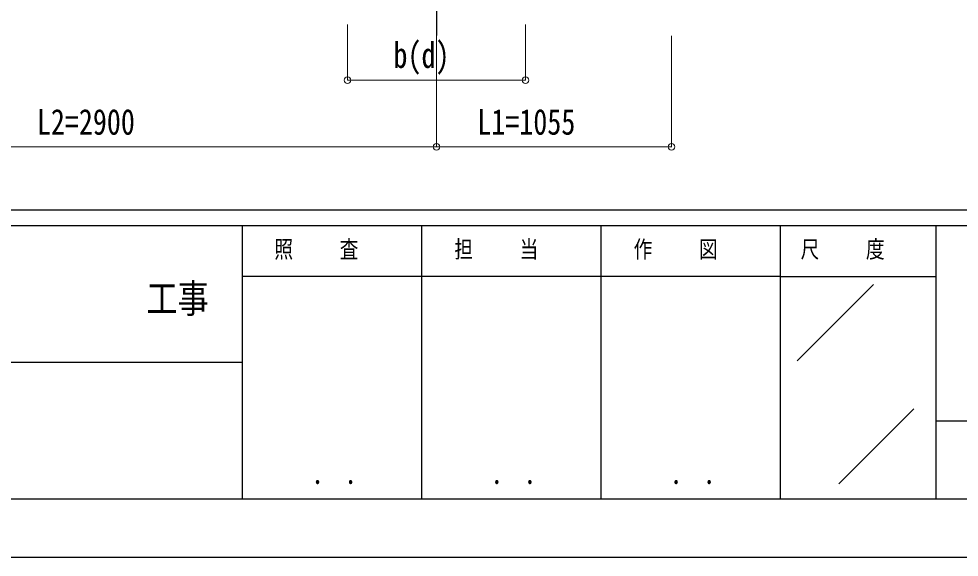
# Model space of a CAD drawing. Units: millimetres, scale not verified. Extents: x -14718 to 14718, y -10396 to 10396.
# Drawn here: x 3530 to 7752, y -10394 to -7976 of the extents above; entities that cross this region are included whole.
import ezdxf
from ezdxf.enums import TextEntityAlignment as Align

# ---------------------------------------------------------------- set-up
doc = ezdxf.new("R2010")
doc.units = ezdxf.units.MM
doc.header["$LTSCALE"] = 50
doc.layers.add('0-3_YKK_12', color=2, linetype='Continuous')
doc.layers.add('0-6_YKK_ZWAK', color=7, linetype='Continuous')
doc.layers.add('0-5_YKK_D', color=6, linetype='Continuous', lineweight=18)
doc.styles.add('ＭＳ ゴシック', font='')
doc.styles.get('ＭＳ ゴシック').set_extended_font_data('MS Gothic')

msp = doc.modelspace()

# ---------------------------------------------------------------- linework, layer by layer
at = {"layer": '0-3_YKK_12'}
msp.add_line((5405.37, -4932.66), (5405.37, -8051.3), dxfattribs=at)
at = {"layer": '0-5_YKK_D'}
for p, q in [((5005.37, -8001.3), (5005.37, -8252.47)), ((5805.37, -8001.3), (5805.37, -8252.47)), ((5405.37, -8052.3), (5405.37, -8552.47)), ((5405.37, -8052.3), (5405.37, -8552.47)), ((6460.63, -8052.3), (6460.63, -8552.47)), ((5005.37, -8251.47), (5805.37, -8251.47)), ((2505.57, -8551.47), (5405.37, -8551.47)), ((5405.37, -8551.47), (6460.63, -8551.47))]:
    msp.add_line(p, q, dxfattribs=at)
for centre in [(5005.37, -8251.47), (5805.37, -8251.47), (5405.37, -8551.47), (5405.37, -8551.47), (6460.63, -8551.47)]:
    msp.add_circle(centre, 14.88, dxfattribs=at)
at = {"layer": '0-6_YKK_ZWAK'}
for p, q in [((13632.57, -8836.3), (-13667.43, -8836.3)), ((4532.57, -8906.3), (-17.43, -8906.3)), ((5337.57, -8906.3), (5337.57, -10131.3)), ((6142.57, -8906.3), (6142.57, -10131.3)), ((6947.57, -8906.3), (6947.57, -10131.3)), ((7647.57, -8906.3), (6947.57, -8906.3)), ((11261.32, -8906.3), (7647.57, -8906.3)), ((7647.57, -8906.3), (7647.57, -10131.3)), ((6947.57, -9133.8), (4532.57, -9133.8)), ((6947.57, -9133.8), (7647.57, -9133.8)), ((7024.87, -9512.82), (7367.63, -9170.05)), ((-17.43, -9518.8), (4532.57, -9518.8)), ((7212.35, -10064.76), (7549.12, -9727.99)), ((7647.57, -9781.3), (11261.32, -9781.3)), ((-17.43, -10131.3), (4532.57, -10131.3)), ((4532.57, -10131.3), (6947.57, -10131.3)), ((6947.57, -10131.3), (7647.57, -10131.3)), ((7647.57, -10131.3), (11261.32, -10131.3))]:
    msp.add_line(p, q, dxfattribs=at)
msp.add_lwpolyline([(-14717.5, -10393.8), (14717.5, -10393.8), (14717.5, 10396.2), (-14717.5, 10396.2)], close=True, dxfattribs=at)
msp.add_lwpolyline([(6947.57, -8906.3), (4532.57, -8906.3), (4532.57, -10131.3)], dxfattribs=at)

# ---------------------------------------------------------------- texts
at = {"layer": '0-5_YKK_D', "style": 'ＭＳ ゴシック', "width": 0.8}
for s, p in [('b(d)', (5212.17, -8231.47)), ('L2=2900', (3611.07, -8531.47)), ('L1=1055', (5588.6, -8531.47))]:
    msp.add_text(s, height=115.5, dxfattribs=at).set_placement(p, align=Align.BOTTOM_LEFT)
at = {"layer": '0-6_YKK_ZWAK', "style": 'ＭＳ ゴシック', "width": 0.8}
for s, height, p in [('照     査', 76.98, (4677.47, -9072.55)), ('担     当', 76.98, (5485.27, -9072.55)), ('作     図', 76.98, (6290.27, -9072.55)), ('尺     度', 76.98, (7039.97, -9072.55)), ('工事', 128.3, (4103.17, -9334.93)), ('． ．', 90.71, (4847.5, -10094.03)), ('． ．', 90.71, (5652.5, -10094.03)), ('． ．', 90.71, (6457.5, -10094.03))]:
    msp.add_text(s, height=height, dxfattribs=at).set_placement(p, align=Align.BOTTOM_LEFT)

doc.saveas('drawing.dxf')
